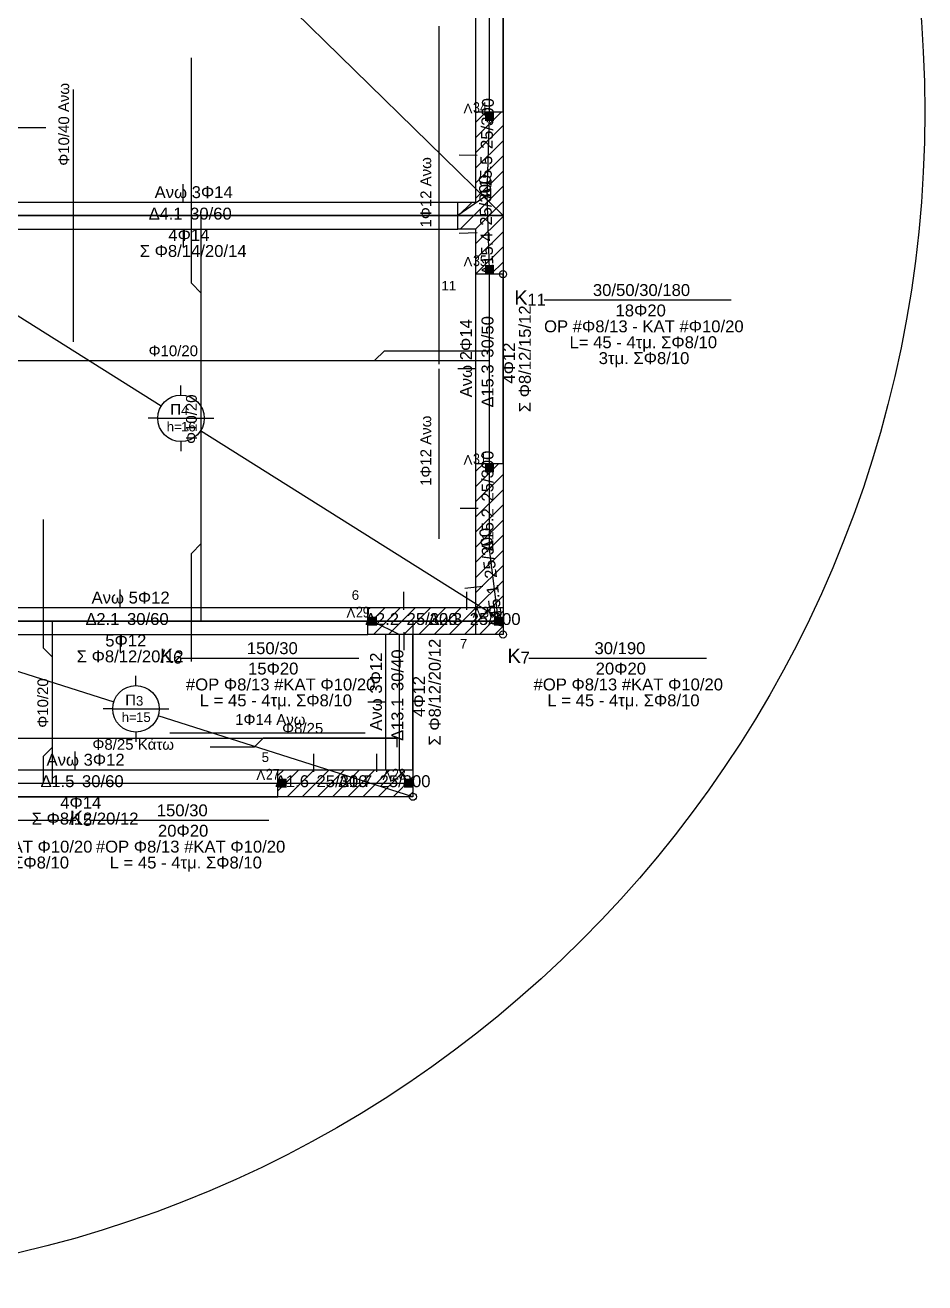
# Model space of a CAD drawing. Extents: x -5.6 to 20.4, y -25.1 to 0.9.
# Drawn here: x 10.4 to 20.38, y -25.1 to -11.14 of the extents above; entities that cross this region are included whole.
import ezdxf

# ---------------------------------------------------------------- set-up
doc = ezdxf.new("R2010")
doc.units = 0
doc.layers.get('0').update_dxf_attribs({"linetype": 'CONTINUOUS'})
for name, color, linetype in [('BEAM', 7, 'CONTINUOUS'), ('BEAM_NAME_BETON_UPPERSTRUCT', 3, 'CONTINUOUS'), ('BEAM_POLY_BETON_UPPERSTRUCT', 4, 'CONTINUOUS'), ('BEAM_PREFIX_NAME_BETON', 4, 'CONTINUOUS'), ('BEAM_STATIC_UPPERSTRUCT', 5, 'CONTINUOUS'), ('BEAMBAR', 7, 'CONTINUOUS'), ('BEAMBAR_LINE', 6, 'CONTINUOUS'), ('BEAMBAR_NAME', 3, 'CONTINUOUS'), ('COLUMN', 7, 'CONTINUOUS'), ('COLUMN_FILLING', 5, 'CONTINUOUS'), ('COLUMN_FIXED_POINT', 1, 'CONTINUOUS'), ('COLUMN_NAME_BETON', 3, 'CONTINUOUS'), ('COLUMN_POLY', 1, 'CONTINUOUS'), ('COLUMN_PREFIX_NAME_BETON', 4, 'CONTINUOUS'), ('FREENODE', 7, 'CONTINUOUS'), ('FREENODE_NAME', 5, 'CONTINUOUS'), ('FREENODE_POLY', 5, 'CONTINUOUS'), ('FREENODE_PREFIX_NAME', 3, 'CONTINUOUS'), ('SLAB', 7, 'CONTINUOUS'), ('SLAB_CENTER', 4, 'CONTINUOUS'), ('SLAB_NAME', 3, 'CONTINUOUS'), ('SLAB_POLY', 4, 'CONTINUOUS'), ('SLAB_PREFIX_NAME', 4, 'CONTINUOUS'), ('SLABBAR', 7, 'CONTINUOUS'), ('SLABBAR_LINE', 6, 'CONTINUOUS'), ('SLABBAR_NAME', 3, 'CONTINUOUS')]:
    doc.layers.add(name, color=color, linetype=linetype)
doc.styles.add('BEAM_NAME_BETON_UPPERSTRUCT', font='Arial.ttf')
doc.styles.add('BEAM_PREFIX_NAME_BETON', font='Arial.ttf')
doc.styles.add('BEAMBAR_NAME', font='Arial.ttf')
doc.styles.add('COLUMN_NAME_BETON', font='Arial.ttf')
doc.styles.add('COLUMN_PREFIX_NAME_BETON', font='Arial.ttf')
doc.styles.add('FREENODE_NAME', font='Arial Narrow.ttf')
doc.styles.add('FREENODE_PREFIX_NAME', font='Arial.ttf')
doc.styles.add('SLAB_NAME', font='Arial.ttf')
doc.styles.add('SLAB_PREFIX_NAME', font='Arial.ttf')
doc.styles.add('SLABBAR_NAME', font='Arial.ttf')
pattern_1 = [(45, (0, 0), (-0.168379802270047, 0.168379802270047), []), (45, (0.16837980294, 0), (-0.168379802270047, 0.168379802270047), [0, 0])]

# ---------------------------------------------------------------- blocks, each defined once
blk = doc.blocks.new('SLAB6')
at = {"layer": 'SLAB_CENTER'}
for p, q in [((8.55000000000006, -6.250000000000018), (11.9405125740751, -9.56938293965388)), ((12.125, -9.49181763651927), (12.125, -9.38487500000001)), ((11.8668176365193, -9.750000000000009), (11.759875, -9.750000000000009)), ((11.8668176365193, -9.750000000000009), (12.3831823634808, -9.750000000000009)), ((12.3831823634808, -9.750000000000009), (12.490125, -9.750000000000009)), ((12.125, -10.0081823634807), (12.125, -10.115125)), ((15.7, -13.25), (12.309487425925, -9.93061706034614))]:
    blk.add_line(p, q, dxfattribs=at)
blk.add_circle((12.125, -9.750000000000009), 0.258182363480737, dxfattribs=at)
at = {"layer": 'SLAB_POLY'}
for p, q in [((8.55000000000006, -6.250000000000018), (15.7, -6.250000000000018)), ((8.55000000000006, -13.25), (8.55000000000006, -6.250000000000018)), ((15.7, -6.250000000000018), (15.7, -13.25)), ((15.7, -13.25), (8.55000000000006, -13.25))]:
    blk.add_line(p, q, dxfattribs=at)
at = {"layer": 'SLAB_NAME', "char_height": 0.105833, "attachment_point": 1, "style": 'SLAB_NAME'}
for s, insert, width in [('{\\f|b0|i0;7}', (12.125, -9.60888888888891), 0.211667), ('{\\f|b0|i0;h=}', (11.96625, -9.790000000000019), 0.4233330000000001), ('{\\f|b0|i0;18}', (12.125, -9.790000000000019), 0.4233330000000001)]:
    blk.add_mtext(s, dxfattribs=dict(at, insert=insert, width=width))
at = {"layer": 'SLAB_PREFIX_NAME', "insert": (12.0059375, -9.591250000000018), "char_height": 0.119062, "width": 0.3175, "attachment_point": 1, "style": 'SLAB_PREFIX_NAME'}
blk.add_mtext('{\\f|b0|i0;Π}', dxfattribs=at)
blk = doc.blocks.new('SLAB9')
at = {"layer": 'SLAB_CENTER'}
for p, q in [((8.55000000000006, -13.25), (11.9064920918936, -15.3624775403526)), ((12.125, -15.2418176365193), (12.125, -15.134875)), ((11.8668176365193, -15.5), (11.759875, -15.5)), ((11.8668176365193, -15.5), (12.3831823634808, -15.5)), ((12.3831823634808, -15.5), (12.490125, -15.5)), ((12.125, -15.7581823634807), (12.125, -15.865125)), ((15.7, -17.75), (12.3435079081064, -15.6375224596474))]:
    blk.add_line(p, q, dxfattribs=at)
blk.add_circle((12.125, -15.5), 0.258182363480737, dxfattribs=at)
at = {"layer": 'SLAB_POLY'}
for p, q in [((8.55000000000006, -13.25), (15.7, -13.25)), ((8.55000000000006, -17.75), (8.55000000000006, -13.25)), ((15.7, -13.25), (15.7, -17.75)), ((15.7, -17.75), (8.55000000000006, -17.75))]:
    blk.add_line(p, q, dxfattribs=at)
at = {"layer": 'SLAB_NAME', "char_height": 0.105833, "attachment_point": 1, "style": 'SLAB_NAME'}
for s, insert, width in [('{\\f|b0|i0;4}', (12.125, -15.3588888888889), 0.211667), ('{\\f|b0|i0;h=}', (11.96625, -15.54), 0.4233330000000001), ('{\\f|b0|i0;16}', (12.125, -15.54), 0.4233330000000001)]:
    blk.add_mtext(s, dxfattribs=dict(at, insert=insert, width=width))
at = {"layer": 'SLAB_PREFIX_NAME', "insert": (12.0059375, -15.34125), "char_height": 0.119062, "width": 0.3175, "attachment_point": 1, "style": 'SLAB_PREFIX_NAME'}
blk.add_mtext('{\\f|b0|i0;Π}', dxfattribs=at)
blk = doc.blocks.new('SLAB10')
at = {"layer": 'SLAB_CENTER'}
for p, q in [((8.55000000000006, -17.75), (11.3788926610166, -18.6469659656882)), ((11.625, -18.4668176365193), (11.625, -18.359875)), ((11.3668176365193, -18.725), (11.259875, -18.725)), ((11.3668176365193, -18.725), (11.8831823634808, -18.725)), ((14.7, -19.7), (11.8711073389835, -18.8030340343118)), ((11.8831823634808, -18.725), (11.990125, -18.725)), ((11.625, -18.98318236348069), (11.625, -19.090125))]:
    blk.add_line(p, q, dxfattribs=at)
blk.add_circle((11.625, -18.725), 0.258182363480739, dxfattribs=at)
at = {"layer": 'SLAB_POLY'}
for p, q in [((8.55000000000006, -17.75), (14.7, -17.75)), ((8.55000000000006, -19.7), (8.55000000000006, -17.75)), ((14.7, -17.75), (14.7, -19.7)), ((14.7, -19.7), (8.55000000000006, -19.7))]:
    blk.add_line(p, q, dxfattribs=at)
at = {"layer": 'SLAB_NAME', "char_height": 0.105833, "attachment_point": 1, "style": 'SLAB_NAME'}
for s, insert, width in [('{\\f|b0|i0;3}', (11.625, -18.5838888888889), 0.211667), ('{\\f|b0|i0;h=}', (11.46625, -18.765), 0.4233330000000001), ('{\\f|b0|i0;15}', (11.625, -18.765), 0.4233330000000001)]:
    blk.add_mtext(s, dxfattribs=dict(at, insert=insert, width=width))
at = {"layer": 'SLAB_PREFIX_NAME', "insert": (11.5059375, -18.56625), "char_height": 0.119063, "width": 0.3175, "attachment_point": 1, "style": 'SLAB_PREFIX_NAME'}
blk.add_mtext('{\\f|b0|i0;Π}', dxfattribs=at)
blk = doc.blocks.new('COLUMN11')
at = {"layer": 'COLUMN_FILLING'}
h = blk.add_hatch(dxfattribs=at)
h.set_pattern_fill('SACNCR', color=256, scale=0.1, style=0)
h.set_pattern_definition(pattern_1)
h.paths.add_polyline_path([(15.7, -12.1), (15.7, -13.9), (15.4, -13.9), (15.4, -13.4), (15.2, -13.4), (15.2, -13.1), (15.4, -13.1), (15.4, -12.1)])
at = {"layer": 'COLUMN_FIXED_POINT'}
blk.add_circle((15.7, -13.9), 0.0399999999999991, dxfattribs=at)
at = {"layer": 'COLUMN_POLY'}
for p, q in [((15.4, -13.1), (15.4, -12.1)), ((15.4, -12.1), (15.7, -12.1)), ((15.7, -12.1), (15.7, -13.9)), ((15.2, -13.4), (15.2, -13.1)), ((15.2, -13.1), (15.4, -13.1)), ((15.505, -13.025), (15.545, -13.025)), ((15.525, -13.005), (15.525, -13.045)), ((15.4, -13.4), (15.2, -13.4)), ((15.4, -13.9), (15.4, -13.4)), ((15.7, -13.9), (15.4, -13.9))]:
    blk.add_line(p, q, dxfattribs=at)
at = {"layer": 'COLUMN_NAME_BETON', "insert": (15.01625, -13.975), "char_height": 0.105833, "width": 0.4233330000000001, "attachment_point": 1, "style": 'COLUMN_NAME_BETON'}
blk.add_mtext('{\\f|b0|i0;11}', dxfattribs=at)
blk = doc.blocks.new('COLUMN_TEXT11')
at = {"layer": 'COLUMN_NAME_BETON'}
blk.add_line((16.1557291666667, -14.1866666666667), (18.2327083333333, -14.1866666666667), dxfattribs=at)
at = {"layer": 'COLUMN_NAME_BETON', "char_height": 0.132292, "attachment_point": 1, "style": 'COLUMN_NAME_BETON'}
for s, insert, width in [('{\\f|b0|i0;30/50/30/180}', (16.698125, -14.0102777777778), 2.64583), ('{\\f|b0|i0;11}', (15.9705208333333, -14.1161111111111), 0.4938890000000001), ('{\\f|b0|i0;18Φ20}', (16.9494791666667, -14.2366666666667), 1.305279999999999), ('{\\f|b0|i0;ΟΡ #Φ8/13 - ΚΑΤ #Φ10/20 }', (16.1557291666667, -14.4130555555556), 5.53861), ('{\\f|b0|i0; L= 45 - 4τμ. ΣΦ8/10 }', (16.3872395833333, -14.5894444444444), 4.303889999999999), ('{\\f|b0|i0; 3τμ. ΣΦ8/10}', (16.7113541666667, -14.7658333333333), 2.575279999999999)]:
    blk.add_mtext(s, dxfattribs=dict(at, insert=insert, width=width))
at = {"layer": 'COLUMN_PREFIX_NAME_BETON', "insert": (15.825, -14.0808333333333), "char_height": 0.15875, "width": 0.388056, "attachment_point": 1, "style": 'COLUMN_PREFIX_NAME_BETON'}
blk.add_mtext('{\\f|b0|i0;K}', dxfattribs=at)
blk = doc.blocks.new('COLUMN15')
at = {"layer": 'COLUMN_FILLING'}
h = blk.add_hatch(dxfattribs=at)
h.set_pattern_fill('SACNCR', color=256, scale=0.1, style=0)
h.set_pattern_definition(pattern_1)
h.paths.add_polyline_path([(15.4000000000003, -16), (15.7000000000003, -16), (15.7000000000003, -17.9), (15.4000000000003, -17.9)])
at = {"layer": 'COLUMN_FIXED_POINT'}
blk.add_circle((15.7000000000003, -17.9), 0.0399999999999991, dxfattribs=at)
at = {"layer": 'COLUMN_POLY'}
for p, q in [((15.4000000000003, -16), (15.7000000000003, -16)), ((15.4000000000003, -17.9), (15.4000000000003, -16)), ((15.7000000000003, -16), (15.7000000000003, -17.9)), ((15.5300000000003, -16.95), (15.5700000000003, -16.95)), ((15.5500000000003, -16.93), (15.5500000000003, -16.97)), ((15.7000000000003, -17.9), (15.4000000000003, -17.9))]:
    blk.add_line(p, q, dxfattribs=at)
at = {"layer": 'COLUMN_NAME_BETON', "insert": (15.2206250000003, -17.95), "char_height": 0.105833, "width": 0.211667, "attachment_point": 1, "style": 'COLUMN_NAME_BETON'}
blk.add_mtext('{\\f|b0|i0;7}', dxfattribs=at)
blk = doc.blocks.new('COLUMN_TEXT15')
at = {"layer": 'COLUMN_NAME_BETON'}
blk.add_line((15.9881250000003, -18.1616666666667), (17.9592708333336, -18.1616666666667), dxfattribs=at)
at = {"layer": 'COLUMN_NAME_BETON', "char_height": 0.132292, "attachment_point": 1, "style": 'COLUMN_NAME_BETON'}
for s, insert, width in [('{\\f|b0|i0;30/190}', (16.715729166667, -17.9852777777778), 1.375829999999999), ('{\\f|b0|i0;7}', (15.8955208333336, -18.0911111111111), 0.246944), ('{\\f|b0|i0;20Φ20}', (16.7289583333336, -18.2116666666667), 1.305279999999999), ('{\\f|b0|i0; #ΟΡ Φ8/13 #ΚΑΤ Φ10/20}', (15.9881250000003, -18.3880555555556), 5.25639), ('{\\f|b0|i0;L = 45 - 4τμ. ΣΦ8/10}', (16.1931770833336, -18.5644444444444), 4.16278)]:
    blk.add_mtext(s, dxfattribs=dict(at, insert=insert, width=width))
at = {"layer": 'COLUMN_PREFIX_NAME_BETON', "insert": (15.7500000000003, -18.0558333333333), "char_height": 0.15875, "width": 0.388056, "attachment_point": 1, "style": 'COLUMN_PREFIX_NAME_BETON'}
blk.add_mtext('{\\f|b0|i0;K}', dxfattribs=at)
blk = doc.blocks.new('COLUMN16')
at = {"layer": 'COLUMN_FILLING'}
h = blk.add_hatch(dxfattribs=at)
h.set_pattern_fill('SACNCR', color=256, scale=0.1, style=0)
h.set_pattern_definition(pattern_1)
h.paths.add_polyline_path([(14.2000000000003, -17.6), (15.7000000000003, -17.6), (15.7000000000003, -17.9), (14.2000000000003, -17.9)])
at = {"layer": 'COLUMN_FIXED_POINT'}
blk.add_circle((15.7000000000003, -17.9), 0.0399999999999991, dxfattribs=at)
at = {"layer": 'COLUMN_POLY'}
for p, q in [((14.2000000000003, -17.6), (15.7000000000003, -17.6)), ((14.2000000000003, -17.9), (14.2000000000003, -17.6)), ((15.7000000000003, -17.6), (15.7000000000003, -17.9)), ((14.9300000000003, -17.75), (14.9700000000003, -17.75)), ((14.9500000000003, -17.73), (14.9500000000003, -17.77)), ((15.7000000000003, -17.9), (14.2000000000003, -17.9))]:
    blk.add_line(p, q, dxfattribs=at)
at = {"layer": 'COLUMN_NAME_BETON', "insert": (14.0206250000003, -17.4088888888889), "char_height": 0.105833, "width": 0.211667, "attachment_point": 1, "style": 'COLUMN_NAME_BETON'}
blk.add_mtext('{\\f|b0|i0;6}', dxfattribs=at)
blk = doc.blocks.new('COLUMN_TEXT16')
at = {"layer": 'COLUMN_NAME_BETON'}
blk.add_line((12.128854166667, -18.1616666666667), (14.1000000000003, -18.1616666666667), dxfattribs=at)
at = {"layer": 'COLUMN_NAME_BETON', "char_height": 0.132292, "attachment_point": 1, "style": 'COLUMN_NAME_BETON'}
for s, insert, width in [('{\\f|b0|i0;150/30}', (12.8564583333336, -17.9852777777778), 1.375829999999999), ('{\\f|b0|i0;6}', (12.0362500000003, -18.0911111111111), 0.246944), ('{\\f|b0|i0;15Φ20}', (12.8696875000003, -18.2116666666667), 1.305279999999999), ('{\\f|b0|i0; #ΟΡ Φ8/13 #ΚΑΤ Φ10/20}', (12.128854166667, -18.3880555555556), 5.25639), ('{\\f|b0|i0;L = 45 - 4τμ. ΣΦ8/10}', (12.3339062500003, -18.5644444444444), 4.16278)]:
    blk.add_mtext(s, dxfattribs=dict(at, insert=insert, width=width))
at = {"layer": 'COLUMN_PREFIX_NAME_BETON', "insert": (11.890729166667, -18.0558333333333), "char_height": 0.15875, "width": 0.388056, "attachment_point": 1, "style": 'COLUMN_PREFIX_NAME_BETON'}
blk.add_mtext('{\\f|b0|i0;K}', dxfattribs=at)
blk = doc.blocks.new('COLUMN17')
at = {"layer": 'COLUMN_FILLING'}
h = blk.add_hatch(dxfattribs=at)
h.set_pattern_fill('SACNCR', color=256, scale=0.1, style=0)
h.set_pattern_definition(pattern_1)
h.paths.add_polyline_path([(13.2, -19.4), (14.7, -19.4), (14.7, -19.7), (13.2, -19.7)])
at = {"layer": 'COLUMN_FIXED_POINT'}
blk.add_circle((14.7, -19.7), 0.0399999999999991, dxfattribs=at)
at = {"layer": 'COLUMN_POLY'}
for p, q in [((13.2, -19.4), (14.7, -19.4)), ((13.2, -19.7), (13.2, -19.4)), ((14.7, -19.4), (14.7, -19.7)), ((13.95, -19.53), (13.95, -19.57)), ((13.93, -19.55), (13.97, -19.55)), ((14.7, -19.7), (13.2, -19.7))]:
    blk.add_line(p, q, dxfattribs=at)
at = {"layer": 'COLUMN_NAME_BETON', "insert": (13.020625, -19.2088888888889), "char_height": 0.105833, "width": 0.211667, "attachment_point": 1, "style": 'COLUMN_NAME_BETON'}
blk.add_mtext('{\\f|b0|i0;5}', dxfattribs=at)
blk = doc.blocks.new('COLUMN_TEXT17')
at = {"layer": 'COLUMN_NAME_BETON'}
blk.add_line((11.1288541666667, -19.9616666666667), (13.1, -19.9616666666667), dxfattribs=at)
at = {"layer": 'COLUMN_NAME_BETON', "char_height": 0.132292, "attachment_point": 1, "style": 'COLUMN_NAME_BETON'}
for s, insert, width in [('{\\f|b0|i0;150/30}', (11.8564583333333, -19.7852777777778), 1.375829999999999), ('{\\f|b0|i0;5}', (11.03625, -19.8911111111111), 0.246944), ('{\\f|b0|i0;20Φ20}', (11.8696875, -20.0116666666667), 1.305279999999999), ('{\\f|b0|i0; #ΟΡ Φ8/13 #ΚΑΤ Φ10/20}', (11.1288541666667, -20.1880555555556), 5.25639), ('{\\f|b0|i0;L = 45 - 4τμ. ΣΦ8/10}', (11.33390625, -20.3644444444444), 4.16278)]:
    blk.add_mtext(s, dxfattribs=dict(at, insert=insert, width=width))
at = {"layer": 'COLUMN_PREFIX_NAME_BETON', "insert": (10.8907291666667, -19.8558333333333), "char_height": 0.15875, "width": 0.388056, "attachment_point": 1, "style": 'COLUMN_PREFIX_NAME_BETON'}
blk.add_mtext('{\\f|b0|i0;K}', dxfattribs=at)
blk = doc.blocks.new('COLUMN_TEXT18')
at = {"layer": 'COLUMN_NAME_BETON'}
blk.add_line((8.988125, -19.9616666666667), (10.9592708333333, -19.9616666666667), dxfattribs=at)
at = {"layer": 'COLUMN_NAME_BETON', "char_height": 0.132292, "attachment_point": 1, "style": 'COLUMN_NAME_BETON'}
for s, insert, width in [('{\\f|b0|i0;30/210}', (9.71572916666667, -19.7852777777778), 1.375829999999999), ('{\\f|b0|i0;4}', (8.89552083333333, -19.8911111111111), 0.246944), ('{\\f|b0|i0;20Φ20}', (9.72895833333333, -20.0116666666667), 1.305279999999999), ('{\\f|b0|i0; #ΟΡ Φ8/13 #ΚΑΤ Φ10/20}', (8.988125, -20.1880555555556), 5.25639), ('{\\f|b0|i0;L = 45 - 4τμ. ΣΦ8/10}', (9.193177083333328, -20.3644444444444), 4.16278)]:
    blk.add_mtext(s, dxfattribs=dict(at, insert=insert, width=width))
at = {"layer": 'COLUMN_PREFIX_NAME_BETON', "insert": (8.75, -19.8558333333333), "char_height": 0.15875, "width": 0.388056, "attachment_point": 1, "style": 'COLUMN_PREFIX_NAME_BETON'}
blk.add_mtext('{\\f|b0|i0;K}', dxfattribs=at)
blk = doc.blocks.new('BEAM1')
at = {"layer": 'BEAM_POLY_BETON_UPPERSTRUCT'}
blk.add_line((14.3, -19.425), (14.3, -19.225), dxfattribs=at)
at = {"layer": 'BEAM_STATIC_UPPERSTRUCT'}
blk.add_line((13.95, -19.55), (14.65, -19.55), dxfattribs=at)
blk = doc.blocks.new('BEAM_TEXT1')
at = {"layer": 'BEAM_NAME_BETON_UPPERSTRUCT', "char_height": 0.132292, "attachment_point": 1, "style": 'BEAM_NAME_BETON_UPPERSTRUCT'}
for s, insert, width in [('{\\f|b0|i0;1.7}', (13.9891145833333, -19.4618055555556), 0.635), ('{\\f|b0|i0;  25/300}', (14.2272395833333, -19.4618055555556), 1.658059999999999)]:
    blk.add_mtext(s, dxfattribs=dict(at, insert=insert, width=width))
at = {"layer": 'BEAM_PREFIX_NAME_BETON', "insert": (13.8700520833333, -19.4618055555556), "char_height": 0.132292, "width": 0.3175, "attachment_point": 1, "style": 'BEAM_PREFIX_NAME_BETON'}
blk.add_mtext('{\\f|b0|i0;Δ}', dxfattribs=at)
blk = doc.blocks.new('BEAM2')
at = {"layer": 'BEAM_POLY_BETON_UPPERSTRUCT'}
blk.add_line((13.6, -19.425), (13.6, -19.225), dxfattribs=at)
at = {"layer": 'BEAM_STATIC_UPPERSTRUCT'}
blk.add_line((13.25, -19.55), (13.95, -19.55), dxfattribs=at)
blk = doc.blocks.new('BEAM_TEXT2')
at = {"layer": 'BEAM_NAME_BETON_UPPERSTRUCT', "char_height": 0.132292, "attachment_point": 1, "style": 'BEAM_NAME_BETON_UPPERSTRUCT'}
for s, insert, width in [('{\\f|b0|i0;1.6}', (13.2891145833333, -19.4618055555556), 0.635), ('{\\f|b0|i0;  25/300}', (13.5272395833333, -19.4618055555556), 1.658059999999999)]:
    blk.add_mtext(s, dxfattribs=dict(at, insert=insert, width=width))
at = {"layer": 'BEAM_PREFIX_NAME_BETON', "insert": (13.1700520833333, -19.4618055555556), "char_height": 0.132292, "width": 0.3175, "attachment_point": 1, "style": 'BEAM_PREFIX_NAME_BETON'}
blk.add_mtext('{\\f|b0|i0;Δ}', dxfattribs=at)
blk = doc.blocks.new('BEAM5')
at = {"layer": 'BEAM_POLY_BETON_UPPERSTRUCT'}
for p, q in [((15.4000000000003, -12.1), (15.4000000000003, -9.200000000000019)), ((15.7000000000003, -12.1), (15.7000000000003, -9.200000000000019)), ((15.4000000000003, -10.65), (15.2000000000003, -10.65))]:
    blk.add_line(p, q, dxfattribs=at)
at = {"layer": 'BEAM_STATIC_UPPERSTRUCT'}
for p, q in [((15.55, -9.150000000000018), (15.55, -9.200000000000019)), ((15.55, -12.1), (15.55, -9.200000000000019)), ((15.55, -12.15), (15.55, -12.1))]:
    blk.add_line(p, q, dxfattribs=at)
blk = doc.blocks.new('BEAM6')
at = {"layer": 'BEAM_POLY_BETON_UPPERSTRUCT'}
blk.add_line((15.4125509891924, -12.5839300282626), (15.2126325719003, -12.5782180734829), dxfattribs=at)
at = {"layer": 'BEAM_STATIC_UPPERSTRUCT'}
blk.add_line((15.525, -13.025), (15.55, -12.15), dxfattribs=at)
blk = doc.blocks.new('BEAM_TEXT6')
at = {"layer": 'BEAM_NAME_BETON_UPPERSTRUCT', "char_height": 0.132292, "attachment_point": 1, "rotation": 88.36300000000001, "style": 'BEAM_NAME_BETON_UPPERSTRUCT'}
for s, insert, width in [('{\\f|b0|i0;  25/300}', (15.4485858872458, -12.6114287272285), 1.658059999999999), ('{\\f|b0|i0;15.5}', (15.439140337024, -12.9420229849902), 0.881944)]:
    blk.add_mtext(s, dxfattribs=dict(at, insert=insert, width=width))
at = {"layer": 'BEAM_PREFIX_NAME_BETON', "insert": (15.4357399389442, -13.0610369177844), "char_height": 0.132292, "width": 0.3175, "attachment_point": 1, "rotation": 88.36300000000001, "style": 'BEAM_PREFIX_NAME_BETON'}
blk.add_mtext('{\\f|b0|i0;Δ}', dxfattribs=at)
blk = doc.blocks.new('BEAM7')
at = {"layer": 'BEAM_POLY_BETON_UPPERSTRUCT'}
blk.add_line((15.4125573526068, -13.4412861408301), (15.2126491167778, -13.4473439661583), dxfattribs=at)
at = {"layer": 'BEAM_STATIC_UPPERSTRUCT'}
blk.add_line((15.55, -13.85), (15.525, -13.025), dxfattribs=at)
blk = doc.blocks.new('BEAM_TEXT7')
at = {"layer": 'BEAM_NAME_BETON_UPPERSTRUCT', "char_height": 0.132292, "attachment_point": 1, "rotation": 91.73600000000002, "style": 'BEAM_NAME_BETON_UPPERSTRUCT'}
for s, insert, width in [('{\\f|b0|i0;  25/300}', (15.450147420815, -13.466617526395), 1.658059999999999), ('{\\f|b0|i0;15.4}', (15.4601649184279, -13.7971949476228), 0.881944)]:
    blk.add_mtext(s, dxfattribs=dict(at, insert=insert, width=width))
at = {"layer": 'BEAM_PREFIX_NAME_BETON', "insert": (15.4637712175686, -13.9162028192648), "char_height": 0.132292, "width": 0.3175, "attachment_point": 1, "rotation": 91.73600000000002, "style": 'BEAM_PREFIX_NAME_BETON'}
blk.add_mtext('{\\f|b0|i0;Δ}', dxfattribs=at)
blk = doc.blocks.new('BEAM8')
at = {"layer": 'BEAM_POLY_BETON_UPPERSTRUCT'}
for p, q in [((15.4000000000003, -16), (15.4000000000003, -13.9)), ((15.7000000000003, -16), (15.7000000000003, -13.9)), ((15.4000000000003, -14.95), (15.2000000000003, -14.95))]:
    blk.add_line(p, q, dxfattribs=at)
at = {"layer": 'BEAM_STATIC_UPPERSTRUCT'}
for p, q in [((15.55, -13.85), (15.55, -13.9)), ((15.5500000000003, -16), (15.55, -13.9)), ((15.5500000000003, -16.05), (15.5500000000003, -16))]:
    blk.add_line(p, q, dxfattribs=at)
blk = doc.blocks.new('BEAM_TEXT8')
at = {"layer": 'BEAM_NAME_BETON_UPPERSTRUCT', "char_height": 0.132292, "attachment_point": 1, "rotation": 90.00000000000001, "style": 'BEAM_NAME_BETON_UPPERSTRUCT'}
for s, insert, width in [('{\\f|b0|i0;  30/50}', (15.4618055555559, -14.93015625), 1.41111), ('{\\f|b0|i0;Σ Φ8/12/15/12}', (15.8763888888892, -15.4328645833333), 2.89278), ('{\\f|b0|i0;Ανω 2Φ14}', (15.2236111111114, -15.2675), 2.010829999999999), ('{\\f|b0|i0;4Φ12 }', (15.7000000000003, -15.1153645833333), 1.19944), ('{\\f|b0|i0;15.3}', (15.4618055555559, -15.2608854166667), 0.881944)]:
    blk.add_mtext(s, dxfattribs=dict(at, insert=insert, width=width))
at = {"layer": 'BEAM_PREFIX_NAME_BETON', "insert": (15.4618055555559, -15.3799479166667), "char_height": 0.132292, "width": 0.3175, "attachment_point": 1, "rotation": 90.00000000000001, "style": 'BEAM_PREFIX_NAME_BETON'}
blk.add_mtext('{\\f|b0|i0;Δ}', dxfattribs=at)
blk = doc.blocks.new('BEAM9')
at = {"layer": 'BEAM_POLY_BETON_UPPERSTRUCT'}
blk.add_line((15.4250000000003, -16.5), (15.2250000000003, -16.5), dxfattribs=at)
at = {"layer": 'BEAM_STATIC_UPPERSTRUCT'}
blk.add_line((15.5500000000003, -16.95), (15.5500000000003, -16.05), dxfattribs=at)
blk = doc.blocks.new('BEAM_TEXT9')
at = {"layer": 'BEAM_NAME_BETON_UPPERSTRUCT', "char_height": 0.132292, "attachment_point": 1, "rotation": 90.00000000000001, "style": 'BEAM_NAME_BETON_UPPERSTRUCT'}
for s, insert, width in [('{\\f|b0|i0;  25/300}', (15.4618055555559, -16.5264583333333), 1.658059999999999), ('{\\f|b0|i0;15.2}', (15.4618055555559, -16.8571875), 0.881944)]:
    blk.add_mtext(s, dxfattribs=dict(at, insert=insert, width=width))
at = {"layer": 'BEAM_PREFIX_NAME_BETON', "insert": (15.4618055555559, -16.97625), "char_height": 0.132292, "width": 0.3175, "attachment_point": 1, "rotation": 90.00000000000001, "style": 'BEAM_PREFIX_NAME_BETON'}
blk.add_mtext('{\\f|b0|i0;Δ}', dxfattribs=at)
blk = doc.blocks.new('BEAM10')
at = {"layer": 'BEAM_POLY_BETON_UPPERSTRUCT'}
blk.add_line((15.4759652654111, -17.3655043418237), (15.2775096900684, -17.3903112887415), dxfattribs=at)
at = {"layer": 'BEAM_STATIC_UPPERSTRUCT'}
blk.add_line((15.6500000000003, -17.75), (15.5500000000003, -16.95), dxfattribs=at)
blk = doc.blocks.new('BEAM_TEXT10')
at = {"layer": 'BEAM_NAME_BETON_UPPERSTRUCT', "char_height": 0.132292, "attachment_point": 1, "rotation": 97.125, "style": 'BEAM_NAME_BETON_UPPERSTRUCT'}
for s, insert, width in [('{\\f|b0|i0;  25/300}', (15.5157683562817, -17.3871931933303), 1.658059999999999), ('{\\f|b0|i0;15.1}', (15.5567902606901, -17.7153684285976), 0.881944)]:
    blk.add_mtext(s, dxfattribs=dict(at, insert=insert, width=width))
at = {"layer": 'BEAM_PREFIX_NAME_BETON', "insert": (15.5715581462771, -17.8335115132938), "char_height": 0.132292, "width": 0.3175, "attachment_point": 1, "rotation": 97.125, "style": 'BEAM_PREFIX_NAME_BETON'}
blk.add_mtext('{\\f|b0|i0;Δ}', dxfattribs=at)
blk = doc.blocks.new('BEAM12')
at = {"layer": 'BEAM_POLY_BETON_UPPERSTRUCT'}
for p, q in [((14.4, -19.4), (14.4, -17.9)), ((14.7, -19.4), (14.7, -17.9)), ((14.4, -18.65), (14.2, -18.65))]:
    blk.add_line(p, q, dxfattribs=at)
at = {"layer": 'BEAM_STATIC_UPPERSTRUCT'}
for p, q in [((14.2500000000003, -17.75), (14.5500000000003, -17.9)), ((14.55, -19.4), (14.5500000000003, -17.9)), ((14.65, -19.55), (14.55, -19.4))]:
    blk.add_line(p, q, dxfattribs=at)
blk = doc.blocks.new('BEAM_TEXT12')
at = {"layer": 'BEAM_NAME_BETON_UPPERSTRUCT', "char_height": 0.132292, "attachment_point": 1, "rotation": 90.00000000000001, "style": 'BEAM_NAME_BETON_UPPERSTRUCT'}
for s, insert, width in [('{\\f|b0|i0;Σ Φ8/12/20/12}', (14.8763888888889, -19.1328645833333), 2.89278), ('{\\f|b0|i0;Ανω 3Φ12}', (14.2236111111111, -18.9675), 2.010829999999999), ('{\\f|b0|i0;  30/40}', (14.46180555555559, -18.63015625), 1.41111), ('{\\f|b0|i0;4Φ12 }', (14.7, -18.8153645833333), 1.19944), ('{\\f|b0|i0;13.1}', (14.46180555555559, -18.9608854166667), 0.881944)]:
    blk.add_mtext(s, dxfattribs=dict(at, insert=insert, width=width))
at = {"layer": 'BEAM_PREFIX_NAME_BETON', "insert": (14.46180555555559, -19.0799479166667), "char_height": 0.132292, "width": 0.3175, "attachment_point": 1, "rotation": 90.00000000000001, "style": 'BEAM_PREFIX_NAME_BETON'}
blk.add_mtext('{\\f|b0|i0;Δ}', dxfattribs=at)
blk = doc.blocks.new('BEAM44')
at = {"layer": 'BEAM_POLY_BETON_UPPERSTRUCT'}
for p, q in [((12.15, -13.1), (12.15, -12.9)), ((9.10000000000001, -13.1), (15.2, -13.1)), ((9.10000000000001, -13.4), (15.2, -13.4)), ((12.15, -13.4), (12.15, -13.6))]:
    blk.add_line(p, q, dxfattribs=at)
at = {"layer": 'BEAM_STATIC_UPPERSTRUCT'}
for p, q in [((15.525, -13.025), (15.2, -13.25)), ((8.750000000000009, -13.45), (9.10000000000001, -13.25)), ((9.10000000000001, -13.25), (15.2, -13.25))]:
    blk.add_line(p, q, dxfattribs=at)
blk = doc.blocks.new('BEAM_TEXT44')
at = {"layer": 'BEAM_NAME_BETON_UPPERSTRUCT', "char_height": 0.132292, "attachment_point": 1, "style": 'BEAM_NAME_BETON_UPPERSTRUCT'}
for s, insert, width in [('{\\f|b0|i0;Ανω 3Φ14}', (11.8325, -12.9236111111111), 2.010829999999999), ('{\\f|b0|i0;4.1}', (11.8854166666667, -13.1618055555556), 0.635), ('{\\f|b0|i0;  30/60}', (12.1235416666667, -13.1618055555556), 1.41111), ('{\\f|b0|i0;4Φ14 }', (11.9846354166667, -13.4), 1.19944), ('{\\f|b0|i0;Σ Φ8/14/20/14}', (11.6671354166667, -13.5763888888889), 2.89278)]:
    blk.add_mtext(s, dxfattribs=dict(at, insert=insert, width=width))
at = {"layer": 'BEAM_PREFIX_NAME_BETON', "insert": (11.7663541666667, -13.1618055555556), "char_height": 0.132292, "width": 0.3175, "attachment_point": 1, "style": 'BEAM_PREFIX_NAME_BETON'}
blk.add_mtext('{\\f|b0|i0;Δ}', dxfattribs=at)
blk = doc.blocks.new('BEAM49')
at = {"layer": 'BEAM_POLY_BETON_UPPERSTRUCT'}
blk.add_line((15.3000000000003, -17.625), (15.3000000000003, -17.425), dxfattribs=at)
at = {"layer": 'BEAM_STATIC_UPPERSTRUCT'}
blk.add_line((14.9500000000003, -17.75), (15.6500000000003, -17.75), dxfattribs=at)
blk = doc.blocks.new('BEAM_TEXT49')
at = {"layer": 'BEAM_NAME_BETON_UPPERSTRUCT', "char_height": 0.132292, "attachment_point": 1, "style": 'BEAM_NAME_BETON_UPPERSTRUCT'}
for s, insert, width in [('{\\f|b0|i0;2.3}', (14.9891145833336, -17.6618055555556), 0.635), ('{\\f|b0|i0;  25/300}', (15.2272395833336, -17.6618055555556), 1.658059999999999)]:
    blk.add_mtext(s, dxfattribs=dict(at, insert=insert, width=width))
at = {"layer": 'BEAM_PREFIX_NAME_BETON', "insert": (14.8700520833336, -17.6618055555556), "char_height": 0.132292, "width": 0.3175, "attachment_point": 1, "style": 'BEAM_PREFIX_NAME_BETON'}
blk.add_mtext('{\\f|b0|i0;Δ}', dxfattribs=at)
blk = doc.blocks.new('BEAM50')
at = {"layer": 'BEAM_POLY_BETON_UPPERSTRUCT'}
for p, q in [((14.6000000000003, -17.625), (14.6000000000003, -17.425)), ((14.6000000000003, -17.875), (14.6000000000003, -18.075))]:
    blk.add_line(p, q, dxfattribs=at)
at = {"layer": 'BEAM_STATIC_UPPERSTRUCT'}
blk.add_line((14.2500000000003, -17.75), (14.9500000000003, -17.75), dxfattribs=at)
blk = doc.blocks.new('BEAM_TEXT50')
at = {"layer": 'BEAM_NAME_BETON_UPPERSTRUCT', "char_height": 0.132292, "attachment_point": 1, "style": 'BEAM_NAME_BETON_UPPERSTRUCT'}
for s, insert, width in [('{\\f|b0|i0;2.2}', (14.2891145833336, -17.6618055555556), 0.635), ('{\\f|b0|i0;  25/300}', (14.5272395833336, -17.6618055555556), 1.658059999999999)]:
    blk.add_mtext(s, dxfattribs=dict(at, insert=insert, width=width))
at = {"layer": 'BEAM_PREFIX_NAME_BETON', "insert": (14.1700520833336, -17.6618055555556), "char_height": 0.132292, "width": 0.3175, "attachment_point": 1, "style": 'BEAM_PREFIX_NAME_BETON'}
blk.add_mtext('{\\f|b0|i0;Δ}', dxfattribs=at)
blk = doc.blocks.new('BEAM51')
at = {"layer": 'BEAM_POLY_BETON_UPPERSTRUCT'}
for p, q in [((11.4500000000001, -17.6), (11.4500000000001, -17.4)), ((8.7, -17.6), (14.2000000000003, -17.6)), ((8.7, -17.9), (14.2000000000003, -17.9)), ((11.4500000000001, -17.9), (11.4500000000001, -18.1))]:
    blk.add_line(p, q, dxfattribs=at)
at = {"layer": 'BEAM_STATIC_UPPERSTRUCT'}
for p, q in [((8.55, -17.65), (8.7, -17.75)), ((8.7, -17.75), (14.2000000000003, -17.75)), ((14.2500000000003, -17.75), (14.2000000000003, -17.75))]:
    blk.add_line(p, q, dxfattribs=at)
blk = doc.blocks.new('BEAM_TEXT51')
at = {"layer": 'BEAM_NAME_BETON_UPPERSTRUCT', "char_height": 0.132292, "attachment_point": 1, "style": 'BEAM_NAME_BETON_UPPERSTRUCT'}
for s, insert, width in [('{\\f|b0|i0;Ανω 5Φ12}', (11.1325000000001, -17.4236111111111), 2.010829999999999), ('{\\f|b0|i0;2.1}', (11.1854166666668, -17.6618055555556), 0.635), ('{\\f|b0|i0;  30/60}', (11.4235416666668, -17.6618055555556), 1.41111), ('{\\f|b0|i0;5Φ12 }', (11.2846354166668, -17.9), 1.19944), ('{\\f|b0|i0;Σ Φ8/12/20/12}', (10.9671354166668, -18.07638888888889), 2.89278)]:
    blk.add_mtext(s, dxfattribs=dict(at, insert=insert, width=width))
at = {"layer": 'BEAM_PREFIX_NAME_BETON', "insert": (11.0663541666668, -17.6618055555556), "char_height": 0.132292, "width": 0.3175, "attachment_point": 1, "style": 'BEAM_PREFIX_NAME_BETON'}
blk.add_mtext('{\\f|b0|i0;Δ}', dxfattribs=at)
blk = doc.blocks.new('BEAM52')
at = {"layer": 'BEAM_POLY_BETON_UPPERSTRUCT'}
for p, q in [((10.95, -19.4), (10.95, -19.2)), ((8.7, -19.4), (13.2, -19.4)), ((8.7, -19.7), (13.2, -19.7))]:
    blk.add_line(p, q, dxfattribs=at)
at = {"layer": 'BEAM_STATIC_UPPERSTRUCT'}
for p, q in [((8.65, -19.55), (8.7, -19.55)), ((8.7, -19.55), (13.2, -19.55)), ((13.25, -19.55), (13.2, -19.55))]:
    blk.add_line(p, q, dxfattribs=at)
blk = doc.blocks.new('BEAM_TEXT52')
at = {"layer": 'BEAM_NAME_BETON_UPPERSTRUCT', "char_height": 0.132292, "attachment_point": 1, "style": 'BEAM_NAME_BETON_UPPERSTRUCT'}
for s, insert, width in [('{\\f|b0|i0;Ανω 3Φ12}', (10.6325, -19.2236111111111), 2.010829999999999), ('{\\f|b0|i0;1.5}', (10.6854166666667, -19.4618055555556), 0.635), ('{\\f|b0|i0;  30/60}', (10.9235416666667, -19.4618055555556), 1.41111), ('{\\f|b0|i0;4Φ14 }', (10.7846354166667, -19.7), 1.19944), ('{\\f|b0|i0;Σ Φ8/12/20/12}', (10.4671354166667, -19.8763888888889), 2.89278)]:
    blk.add_mtext(s, dxfattribs=dict(at, insert=insert, width=width))
at = {"layer": 'BEAM_PREFIX_NAME_BETON', "insert": (10.5663541666667, -19.4618055555556), "char_height": 0.132292, "width": 0.3175, "attachment_point": 1, "style": 'BEAM_PREFIX_NAME_BETON'}
blk.add_mtext('{\\f|b0|i0;Δ}', dxfattribs=at)
blk = doc.blocks.new('FREENODE13')
at = {"layer": 'FREENODE_POLY'}
blk.add_hatch(color=256, dxfattribs=at).paths.add_polyline_path([(15.5, -13.8), (15.6, -13.8), (15.6, -13.9), (15.5, -13.9)])
for p, q in [((15.53, -13.85), (15.57, -13.85)), ((15.55, -13.83), (15.55, -13.87))]:
    blk.add_line(p, q, dxfattribs=at)
at = {"layer": 'FREENODE_NAME', "insert": (15.3677083333333, -13.69125), "char_height": 0.119062, "width": 0.352778, "attachment_point": 1, "style": 'FREENODE_NAME'}
blk.add_mtext('{\\f|b0|i1;35}', dxfattribs=at)
at = {"layer": 'FREENODE_PREFIX_NAME', "insert": (15.261875, -13.7088888888889), "char_height": 0.105833, "width": 0.282222, "attachment_point": 1, "style": 'FREENODE_PREFIX_NAME'}
blk.add_mtext('{\\f|b0|i0;Λ}', dxfattribs=at)
blk = doc.blocks.new('FREENODE14')
at = {"layer": 'FREENODE_POLY'}
blk.add_hatch(color=256, dxfattribs=at).paths.add_polyline_path([(15.5, -12.1), (15.6, -12.1), (15.6, -12.2), (15.5, -12.2)])
for p, q in [((15.55, -12.13), (15.55, -12.17)), ((15.53, -12.15), (15.57, -12.15))]:
    blk.add_line(p, q, dxfattribs=at)
at = {"layer": 'FREENODE_NAME', "insert": (15.3677083333333, -11.99125), "char_height": 0.119062, "width": 0.352778, "attachment_point": 1, "style": 'FREENODE_NAME'}
blk.add_mtext('{\\f|b0|i1;34}', dxfattribs=at)
at = {"layer": 'FREENODE_PREFIX_NAME', "insert": (15.261875, -12.0088888888889), "char_height": 0.105833, "width": 0.282222, "attachment_point": 1, "style": 'FREENODE_PREFIX_NAME'}
blk.add_mtext('{\\f|b0|i0;Λ}', dxfattribs=at)
blk = doc.blocks.new('FREENODE17')
at = {"layer": 'FREENODE_POLY'}
blk.add_hatch(color=256, dxfattribs=at).paths.add_polyline_path([(15.5000000000003, -16), (15.6000000000003, -16), (15.6000000000003, -16.1), (15.5000000000003, -16.1)])
for p, q in [((15.5300000000003, -16.05), (15.5700000000003, -16.05)), ((15.5500000000003, -16.03), (15.5500000000003, -16.07))]:
    blk.add_line(p, q, dxfattribs=at)
at = {"layer": 'FREENODE_NAME', "insert": (15.3677083333336, -15.89125), "char_height": 0.119062, "width": 0.352778, "attachment_point": 1, "style": 'FREENODE_NAME'}
blk.add_mtext('{\\f|b0|i1;31}', dxfattribs=at)
at = {"layer": 'FREENODE_PREFIX_NAME', "insert": (15.2618750000003, -15.9088888888889), "char_height": 0.105833, "width": 0.282222, "attachment_point": 1, "style": 'FREENODE_PREFIX_NAME'}
blk.add_mtext('{\\f|b0|i0;Λ}', dxfattribs=at)
blk = doc.blocks.new('FREENODE18')
at = {"layer": 'FREENODE_POLY'}
blk.add_hatch(color=256, dxfattribs=at).paths.add_polyline_path([(15.6000000000003, -17.7), (15.7000000000003, -17.7), (15.7000000000003, -17.8), (15.6000000000003, -17.8)])
for p, q in [((15.6300000000003, -17.75), (15.6700000000003, -17.75)), ((15.6500000000003, -17.73), (15.6500000000003, -17.77))]:
    blk.add_line(p, q, dxfattribs=at)
at = {"layer": 'FREENODE_NAME', "insert": (15.4677083333336, -17.59125), "char_height": 0.119063, "width": 0.352778, "attachment_point": 1, "style": 'FREENODE_NAME'}
blk.add_mtext('{\\f|b0|i1;30}', dxfattribs=at)
at = {"layer": 'FREENODE_PREFIX_NAME', "insert": (15.3618750000003, -17.6088888888889), "char_height": 0.105833, "width": 0.282222, "attachment_point": 1, "style": 'FREENODE_PREFIX_NAME'}
blk.add_mtext('{\\f|b0|i0;Λ}', dxfattribs=at)
blk = doc.blocks.new('FREENODE19')
at = {"layer": 'FREENODE_POLY'}
blk.add_hatch(color=256, dxfattribs=at).paths.add_polyline_path([(14.2000000000003, -17.7), (14.3000000000003, -17.7), (14.3000000000003, -17.8), (14.2000000000003, -17.8)])
for p, q in [((14.2300000000003, -17.75), (14.2700000000003, -17.75)), ((14.2500000000003, -17.73), (14.2500000000003, -17.77))]:
    blk.add_line(p, q, dxfattribs=at)
at = {"layer": 'FREENODE_NAME', "insert": (14.0677083333336, -17.59125), "char_height": 0.119063, "width": 0.352778, "attachment_point": 1, "style": 'FREENODE_NAME'}
blk.add_mtext('{\\f|b0|i1;29}', dxfattribs=at)
at = {"layer": 'FREENODE_PREFIX_NAME', "insert": (13.9618750000003, -17.6088888888889), "char_height": 0.105833, "width": 0.282222, "attachment_point": 1, "style": 'FREENODE_PREFIX_NAME'}
blk.add_mtext('{\\f|b0|i0;Λ}', dxfattribs=at)
blk = doc.blocks.new('FREENODE20')
at = {"layer": 'FREENODE_POLY'}
blk.add_hatch(color=256, dxfattribs=at).paths.add_polyline_path([(14.6, -19.5), (14.7, -19.5), (14.7, -19.6), (14.6, -19.6)])
for p, q in [((14.65, -19.53), (14.65, -19.57)), ((14.63, -19.55), (14.67, -19.55))]:
    blk.add_line(p, q, dxfattribs=at)
at = {"layer": 'FREENODE_NAME', "insert": (14.4677083333333, -19.39125), "char_height": 0.119063, "width": 0.352778, "attachment_point": 1, "style": 'FREENODE_NAME'}
blk.add_mtext('{\\f|b0|i1;28}', dxfattribs=at)
at = {"layer": 'FREENODE_PREFIX_NAME', "insert": (14.361875, -19.4088888888889), "char_height": 0.105833, "width": 0.282222, "attachment_point": 1, "style": 'FREENODE_PREFIX_NAME'}
blk.add_mtext('{\\f|b0|i0;Λ}', dxfattribs=at)
blk = doc.blocks.new('FREENODE21')
at = {"layer": 'FREENODE_POLY'}
blk.add_hatch(color=256, dxfattribs=at).paths.add_polyline_path([(13.2, -19.5), (13.3, -19.5), (13.3, -19.6), (13.2, -19.6)])
for p, q in [((13.25, -19.53), (13.25, -19.57)), ((13.23, -19.55), (13.27, -19.55))]:
    blk.add_line(p, q, dxfattribs=at)
at = {"layer": 'FREENODE_NAME', "insert": (13.0677083333333, -19.39125), "char_height": 0.119063, "width": 0.352778, "attachment_point": 1, "style": 'FREENODE_NAME'}
blk.add_mtext('{\\f|b0|i1;27}', dxfattribs=at)
at = {"layer": 'FREENODE_PREFIX_NAME', "insert": (12.961875, -19.4088888888889), "char_height": 0.105833, "width": 0.282222, "attachment_point": 1, "style": 'FREENODE_PREFIX_NAME'}
blk.add_mtext('{\\f|b0|i0;Λ}', dxfattribs=at)
blk = doc.blocks.new('SLABBAR6')
at = {"layer": 'SLABBAR_LINE'}
for p, q in [((10.9333333333333, -13.25), (10.9333333333333, -11.85)), ((10.9333333333333, -14.65), (10.9333333333333, -13.25))]:
    blk.add_line(p, q, dxfattribs=at)
at = {"layer": 'SLABBAR_NAME', "insert": (10.7645833333334, -12.6966666666667), "char_height": 0.119062, "width": 2.257779999999999, "attachment_point": 1, "rotation": 90.00000000000001, "style": 'SLABBAR_NAME'}
blk.add_mtext('{\\f|b0|i0;Φ10/40 Ανω}', dxfattribs=at)
blk = doc.blocks.new('SLABBAR23')
at = {"layer": 'SLABBAR_LINE'}
for p, q in [((12.24, -13.25), (12.24, -11.5)), ((12.24, -14.00015), (12.24, -13.25)), ((12.35, -14.11015), (12.35, -13.25)), ((12.35, -14.11015), (12.24, -14.00015)), ((12.35, -16.88985), (12.35, -14.11015)), ((12.24, -16.99985), (12.35, -16.88985)), ((12.35, -17.75), (12.35, -16.88985)), ((12.24, -17.75), (12.24, -16.99985)), ((12.24, -18.2), (12.24, -17.75))]:
    blk.add_line(p, q, dxfattribs=at)
at = {"layer": 'SLABBAR_NAME', "insert": (12.18125, -15.7844270833333), "char_height": 0.119062, "width": 1.516939999999999, "attachment_point": 1, "rotation": 90.00000000000001, "style": 'SLABBAR_NAME'}
blk.add_mtext('{\\f|b0|i0;Φ10/20 }', dxfattribs=at)
blk = doc.blocks.new('SLABBAR24')
at = {"layer": 'SLABBAR_LINE'}
for p, q in [((7.549999999999999, -14.75), (8.55, -14.75)), ((8.55, -14.75), (9.71690000000005, -14.75)), ((9.71690000000005, -14.75), (9.826900000000052, -14.86)), ((14.2731000000002, -14.86), (14.3831000000002, -14.75)), ((14.3831000000002, -14.75), (15.5500000000003, -14.75)), ((15.5500000000003, -14.75), (15.5500000000003, -14.75)), ((8.55, -14.86), (9.826900000000052, -14.86)), ((9.826900000000052, -14.86), (14.2731000000002, -14.86)), ((14.2731000000002, -14.86), (15.5500000000003, -14.86))]:
    blk.add_line(p, q, dxfattribs=at)
at = {"layer": 'SLABBAR_NAME', "insert": (11.7655729166668, -14.69125), "char_height": 0.119062, "width": 1.516939999999999, "attachment_point": 1, "style": 'SLABBAR_NAME'}
blk.add_mtext('{\\f|b0|i0;Φ10/20 }', dxfattribs=at)
blk = doc.blocks.new('SLABBAR25')
at = {"layer": 'SLABBAR_LINE'}
for p, q in [((13.0361111111111, -19.05), (12.9361111111111, -19.15)), ((14.525, -19.05), (13.0361111111111, -19.05)), ((14.525, -19.15), (14.525, -19.05)), ((12.9361111111111, -19.15), (12.4481111111111, -19.15))]:
    blk.add_line(p, q, dxfattribs=at)
at = {"layer": 'SLABBAR_NAME', "insert": (13.2484305555556, -18.88125), "char_height": 0.119063, "width": 1.27, "attachment_point": 1, "style": 'SLABBAR_NAME'}
blk.add_mtext('{\\f|b0|i0;Φ8/25 }', dxfattribs=at)
blk = doc.blocks.new('SLABBAR26')
at = {"layer": 'SLABBAR_LINE'}
for p, q in [((10.6, -17.75), (10.6, -16.625)), ((10.6, -18.05006), (10.6, -17.75)), ((10.7, -18.15006), (10.7, -17.75)), ((10.7, -18.15006), (10.6, -18.05006)), ((10.7, -19.14994), (10.7, -18.15006)), ((10.6, -19.24994), (10.7, -19.14994)), ((10.6, -19.55), (10.6, -19.24994)), ((10.7, -19.55), (10.7, -19.14994)), ((10.6, -19.55), (10.6, -19.55))]:
    blk.add_line(p, q, dxfattribs=at)
at = {"layer": 'SLABBAR_NAME', "insert": (10.53125, -18.9344270833333), "char_height": 0.119062, "width": 1.516939999999999, "attachment_point": 1, "rotation": 90.00000000000001, "style": 'SLABBAR_NAME'}
blk.add_mtext('{\\f|b0|i0;Φ10/20 }', dxfattribs=at)
blk = doc.blocks.new('SLABBAR27')
at = {"layer": 'SLABBAR_LINE'}
blk.add_line((8.61944444444445, -19.05), (14.525, -19.05), dxfattribs=at)
at = {"layer": 'SLABBAR_NAME', "insert": (11.1422743055556, -19.06), "char_height": 0.119063, "width": 2.293059999999999, "attachment_point": 1, "style": 'SLABBAR_NAME'}
blk.add_mtext('{\\f|b0|i0;Φ8/25 Κάτω}', dxfattribs=at)
blk = doc.blocks.new('BEAMBAR2')
at = {"layer": 'BEAMBAR_LINE'}
for q in [(14.9925000000003, -14.9500005722046), (14.9925000000003, -16.8369369387627)]:
    blk.add_line((14.9925000000003, -16.8369369387627), q, dxfattribs=at)
at = {"layer": 'BEAMBAR_NAME', "insert": (14.7837500000003, -16.2506562554836), "char_height": 0.119062, "width": 1.905, "attachment_point": 1, "rotation": 90.00000000000001, "style": 'BEAMBAR_NAME'}
blk.add_mtext('{\\f|b0|i0;1Φ12 Ανω}', dxfattribs=at)
blk = doc.blocks.new('BEAMBAR3')
at = {"layer": 'BEAMBAR_LINE'}
for p in [(14.9925000000003, -14.9000001907349), (14.9925000000003, -11.1492634773254)]:
    blk.add_line(p, (14.9925000000003, -11.1492634773254), dxfattribs=at)
at = {"layer": 'BEAMBAR_NAME', "insert": (14.7837500000003, -13.3818193340302), "char_height": 0.119062, "width": 1.905, "attachment_point": 1, "rotation": 90.00000000000001, "style": 'BEAMBAR_NAME'}
blk.add_mtext('{\\f|b0|i0;1Φ12 Ανω}', dxfattribs=at)
blk = doc.blocks.new('BEAMBAR51')
at = {"layer": 'BEAMBAR_LINE'}
for p, q in [((8.44700038433076, -12.6925), (8.44700038433076, -12.272500013113)), ((8.44700038433076, -12.272500013113), (10.6250002384186, -12.272500013113))]:
    blk.add_line(p, q, dxfattribs=at)
at = {"layer": 'BEAMBAR_NAME', "insert": (9.17881281137467, -12.063750013113), "char_height": 0.119062, "width": 1.905, "attachment_point": 1, "style": 'BEAMBAR_NAME'}
blk.add_mtext('{\\f|b0|i0;2Φ14 Ανω}', dxfattribs=at)
blk = doc.blocks.new('BEAMBAR62')
at = {"layer": 'BEAMBAR_LINE'}
for p in [(11.9999997615814, -18.9925), (14.168093085289, -18.9925)]:
    blk.add_line(p, (14.168093085289, -18.9925), dxfattribs=at)
at = {"layer": 'BEAMBAR_NAME', "insert": (12.7268589234352, -18.78375), "char_height": 0.119063, "width": 1.905, "attachment_point": 1, "style": 'BEAMBAR_NAME'}
blk.add_mtext('{\\f|b0|i0;1Φ14 Ανω}', dxfattribs=at)

msp = doc.modelspace()

# ---------------------------------------------------------------- linework, layer by layer
msp.add_circle((7.387187500000059, -12.1), 12.99599387797651)

# ---------------------------------------------------------------- block references
at = {"layer": 'BEAM'}
for name in ['BEAM5', 'BEAM6', 'BEAM44', 'BEAM7', 'BEAM8', 'BEAM9', 'BEAM10', 'BEAM51', 'BEAM50', 'BEAM49', 'BEAM12', 'BEAM52', 'BEAM2', 'BEAM1']:
    msp.add_blockref(name, (0, 0), dxfattribs=at)
at = {"layer": 'BEAM_NAME_BETON_UPPERSTRUCT'}
for name in ['BEAM_TEXT6', 'BEAM_TEXT7', 'BEAM_TEXT44', 'BEAM_TEXT8', 'BEAM_TEXT9', 'BEAM_TEXT10', 'BEAM_TEXT51', 'BEAM_TEXT50', 'BEAM_TEXT49', 'BEAM_TEXT12', 'BEAM_TEXT52', 'BEAM_TEXT2', 'BEAM_TEXT1']:
    msp.add_blockref(name, (0, 0), dxfattribs=at)
at = {"layer": 'BEAMBAR'}
for name in ['BEAMBAR3', 'BEAMBAR51', 'BEAMBAR2', 'BEAMBAR62']:
    msp.add_blockref(name, (0, 0), dxfattribs=at)
at = {"layer": 'COLUMN'}
for name in ['COLUMN11', 'COLUMN15', 'COLUMN16', 'COLUMN17']:
    msp.add_blockref(name, (0, 0), dxfattribs=at)
at = {"layer": 'COLUMN_NAME_BETON'}
for name in ['COLUMN_TEXT11', 'COLUMN_TEXT16', 'COLUMN_TEXT15', 'COLUMN_TEXT18', 'COLUMN_TEXT17']:
    msp.add_blockref(name, (0, 0), dxfattribs=at)
at = {"layer": 'FREENODE'}
for name in ['FREENODE14', 'FREENODE13', 'FREENODE17', 'FREENODE19', 'FREENODE18', 'FREENODE21', 'FREENODE20']:
    msp.add_blockref(name, (0, 0), dxfattribs=at)
at = {"layer": 'SLAB'}
for name in ['SLAB6', 'SLAB9', 'SLAB10']:
    msp.add_blockref(name, (0, 0), dxfattribs=at)
at = {"layer": 'SLABBAR'}
for name in ['SLABBAR23', 'SLABBAR6', 'SLABBAR24', 'SLABBAR26', 'SLABBAR25', 'SLABBAR27']:
    msp.add_blockref(name, (0, 0), dxfattribs=at)

doc.saveas('drawing.dxf')
